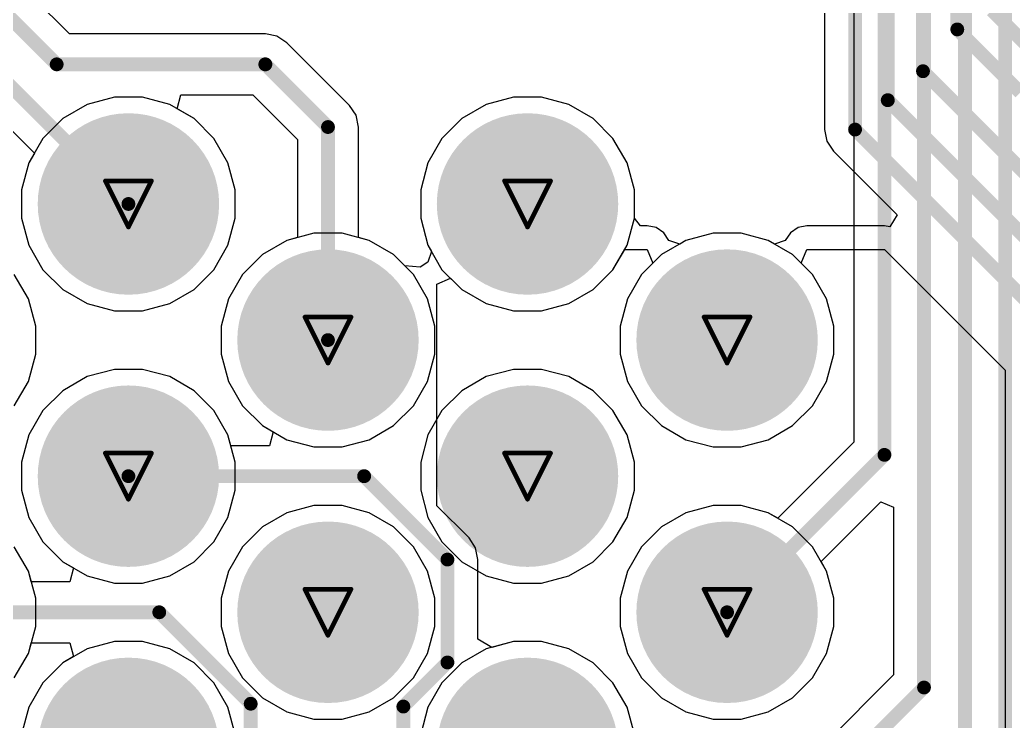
# Model space of a CAD drawing. Header units: inches. Extents: x -31 to 249, y -28 to 261.
# Drawn here: x 27.19 to 38.14, y 17.87 to 25.6 of the extents above; entities that cross this region are included whole.
import ezdxf

# ---------------------------------------------------------------- set-up
doc = ezdxf.new("R2010")
doc.units = ezdxf.units.IN
for name, color, linetype in [('Bottom Layer', 5, 'Continuous'), ('Bottom Solder', 6, 'Continuous'), ('Drill Drawing', 1, 'Continuous'), ('Multi-Layer', 9, 'Continuous'), ('Pad Holes', 156, 'Continuous'), ('Top Layer', 1, 'Continuous'), ('Top Solder', 216, 'Continuous')]:
    doc.layers.add(name, color=color, linetype=linetype)

# ---------------------------------------------------------------- blocks, each defined once
blk = doc.blocks.new('1_1376430_8_40')
at = {"layer": 'Bottom Layer'}
h = blk.add_hatch(color=5, dxfattribs=at)
edge = h.paths.add_edge_path()
edge.add_arc((-39.15, 4.725), 1, 0, 360)
h = blk.add_hatch(color=5, dxfattribs=at)
edge = h.paths.add_edge_path()
edge.add_arc((-34.75, 4.725), 1, 0, 360)
h = blk.add_hatch(color=5, dxfattribs=at)
edge = h.paths.add_edge_path()
edge.add_arc((-36.95, 3.225), 1, 0, 360)
h = blk.add_hatch(color=5, dxfattribs=at)
edge = h.paths.add_edge_path()
edge.add_arc((-32.55, 3.225), 1, 0, 360)
h = blk.add_hatch(color=5, dxfattribs=at)
edge = h.paths.add_edge_path()
edge.add_arc((-39.15, 1.725), 1, 0, 360)
h = blk.add_hatch(color=5, dxfattribs=at)
edge = h.paths.add_edge_path()
edge.add_arc((-34.75, 1.725), 1, 0, 360)
h = blk.add_hatch(color=5, dxfattribs=at)
edge = h.paths.add_edge_path()
edge.add_arc((-36.95, 0.225), 1, 0, 360)
h = blk.add_hatch(color=5, dxfattribs=at)
edge = h.paths.add_edge_path()
edge.add_arc((-32.55, 0.225), 1, 0, 360)
h = blk.add_hatch(color=5, dxfattribs=at)
edge = h.paths.add_edge_path()
edge.add_arc((-39.15, -1.275), 1, 0, 360)
h = blk.add_hatch(color=5, dxfattribs=at)
edge = h.paths.add_edge_path()
edge.add_arc((-34.75, -1.275), 1, 0, 360)
at = {"layer": 'Bottom Solder'}
h = blk.add_hatch(color=6, dxfattribs=at)
edge = h.paths.add_edge_path()
edge.add_arc((-39.15, 4.725), 1, 0, 360)
h = blk.add_hatch(color=6, dxfattribs=at)
edge = h.paths.add_edge_path()
edge.add_arc((-34.75, 4.725), 1, 0, 360)
h = blk.add_hatch(color=6, dxfattribs=at)
edge = h.paths.add_edge_path()
edge.add_arc((-36.95, 3.225), 1, 0, 360)
h = blk.add_hatch(color=6, dxfattribs=at)
edge = h.paths.add_edge_path()
edge.add_arc((-32.55, 3.225), 1, 0, 360)
h = blk.add_hatch(color=6, dxfattribs=at)
edge = h.paths.add_edge_path()
edge.add_arc((-39.15, 1.725), 1, 0, 360)
h = blk.add_hatch(color=6, dxfattribs=at)
edge = h.paths.add_edge_path()
edge.add_arc((-34.75, 1.725), 1, 0, 360)
h = blk.add_hatch(color=6, dxfattribs=at)
edge = h.paths.add_edge_path()
edge.add_arc((-36.95, 0.225), 1, 0, 360)
h = blk.add_hatch(color=6, dxfattribs=at)
edge = h.paths.add_edge_path()
edge.add_arc((-32.55, 0.225), 1, 0, 360)
h = blk.add_hatch(color=6, dxfattribs=at)
edge = h.paths.add_edge_path()
edge.add_arc((-39.15, -1.275), 1, 0, 360)
h = blk.add_hatch(color=6, dxfattribs=at)
edge = h.paths.add_edge_path()
edge.add_arc((-34.75, -1.275), 1, 0, 360)
at = {"layer": 'Multi-Layer'}
h = blk.add_hatch(color=9, dxfattribs=at)
edge = h.paths.add_edge_path()
edge.add_arc((-39.15, 4.725), 1, 0, 360)
h = blk.add_hatch(color=9, dxfattribs=at)
edge = h.paths.add_edge_path()
edge.add_arc((-34.75, 4.725), 1, 0, 360)
h = blk.add_hatch(color=9, dxfattribs=at)
edge = h.paths.add_edge_path()
edge.add_arc((-36.95, 3.225), 1, 0, 360)
h = blk.add_hatch(color=9, dxfattribs=at)
edge = h.paths.add_edge_path()
edge.add_arc((-32.55, 3.225), 1, 0, 360)
h = blk.add_hatch(color=9, dxfattribs=at)
edge = h.paths.add_edge_path()
edge.add_arc((-39.15, 1.725), 1, 0, 360)
h = blk.add_hatch(color=9, dxfattribs=at)
edge = h.paths.add_edge_path()
edge.add_arc((-34.75, 1.725), 1, 0, 360)
h = blk.add_hatch(color=9, dxfattribs=at)
edge = h.paths.add_edge_path()
edge.add_arc((-36.95, 0.225), 1, 0, 360)
h = blk.add_hatch(color=9, dxfattribs=at)
edge = h.paths.add_edge_path()
edge.add_arc((-32.55, 0.225), 1, 0, 360)
h = blk.add_hatch(color=9, dxfattribs=at)
edge = h.paths.add_edge_path()
edge.add_arc((-39.15, -1.275), 1, 0, 360)
h = blk.add_hatch(color=9, dxfattribs=at)
edge = h.paths.add_edge_path()
edge.add_arc((-34.75, -1.275), 1, 0, 360)
at = {"layer": 'Pad Holes'}
h = blk.add_hatch(color=7, dxfattribs=at)
edge = h.paths.add_edge_path()
edge.add_arc((-39.15, 4.725), 0.605, 0, 360)
h = blk.add_hatch(color=7, dxfattribs=at)
edge = h.paths.add_edge_path()
edge.add_arc((-34.75, 4.725), 0.605, 0, 360)
h = blk.add_hatch(color=7, dxfattribs=at)
edge = h.paths.add_edge_path()
edge.add_arc((-36.95, 3.225), 0.605, 0, 360)
h = blk.add_hatch(color=7, dxfattribs=at)
edge = h.paths.add_edge_path()
edge.add_arc((-32.55, 3.225), 0.605, 0, 360)
h = blk.add_hatch(color=7, dxfattribs=at)
edge = h.paths.add_edge_path()
edge.add_arc((-39.15, 1.725), 0.605, 0, 360)
h = blk.add_hatch(color=7, dxfattribs=at)
edge = h.paths.add_edge_path()
edge.add_arc((-34.75, 1.725), 0.605, 0, 360)
h = blk.add_hatch(color=7, dxfattribs=at)
edge = h.paths.add_edge_path()
edge.add_arc((-36.95, 0.225), 0.605, 0, 360)
h = blk.add_hatch(color=7, dxfattribs=at)
edge = h.paths.add_edge_path()
edge.add_arc((-32.55, 0.225), 0.605, 0, 360)
h = blk.add_hatch(color=7, dxfattribs=at)
edge = h.paths.add_edge_path()
edge.add_arc((-39.15, -1.275), 0.605, 0, 360)
h = blk.add_hatch(color=7, dxfattribs=at)
edge = h.paths.add_edge_path()
edge.add_arc((-34.75, -1.275), 0.605, 0, 360)
at = {"layer": 'Top Layer'}
h = blk.add_hatch(color=1, dxfattribs=at)
edge = h.paths.add_edge_path()
edge.add_arc((-39.15, 4.725), 1, 0, 360)
h = blk.add_hatch(color=1, dxfattribs=at)
edge = h.paths.add_edge_path()
edge.add_arc((-34.75, 4.725), 1, 0, 360)
h = blk.add_hatch(color=1, dxfattribs=at)
edge = h.paths.add_edge_path()
edge.add_arc((-36.95, 3.225), 1, 0, 360)
h = blk.add_hatch(color=1, dxfattribs=at)
edge = h.paths.add_edge_path()
edge.add_arc((-32.55, 3.225), 1, 0, 360)
h = blk.add_hatch(color=1, dxfattribs=at)
edge = h.paths.add_edge_path()
edge.add_arc((-39.15, 1.725), 1, 0, 360)
h = blk.add_hatch(color=1, dxfattribs=at)
edge = h.paths.add_edge_path()
edge.add_arc((-34.75, 1.725), 1, 0, 360)
h = blk.add_hatch(color=1, dxfattribs=at)
edge = h.paths.add_edge_path()
edge.add_arc((-36.95, 0.225), 1, 0, 360)
h = blk.add_hatch(color=1, dxfattribs=at)
edge = h.paths.add_edge_path()
edge.add_arc((-32.55, 0.225), 1, 0, 360)
h = blk.add_hatch(color=1, dxfattribs=at)
edge = h.paths.add_edge_path()
edge.add_arc((-39.15, -1.275), 1, 0, 360)
h = blk.add_hatch(color=1, dxfattribs=at)
edge = h.paths.add_edge_path()
edge.add_arc((-34.75, -1.275), 1, 0, 360)
at = {"layer": 'Top Solder'}
h = blk.add_hatch(color=216, dxfattribs=at)
edge = h.paths.add_edge_path()
edge.add_arc((-39.15, 4.725), 1, 0, 360)
h = blk.add_hatch(color=216, dxfattribs=at)
edge = h.paths.add_edge_path()
edge.add_arc((-34.75, 4.725), 1, 0, 360)
h = blk.add_hatch(color=216, dxfattribs=at)
edge = h.paths.add_edge_path()
edge.add_arc((-36.95, 3.225), 1, 0, 360)
h = blk.add_hatch(color=216, dxfattribs=at)
edge = h.paths.add_edge_path()
edge.add_arc((-32.55, 3.225), 1, 0, 360)
h = blk.add_hatch(color=216, dxfattribs=at)
edge = h.paths.add_edge_path()
edge.add_arc((-39.15, 1.725), 1, 0, 360)
h = blk.add_hatch(color=216, dxfattribs=at)
edge = h.paths.add_edge_path()
edge.add_arc((-34.75, 1.725), 1, 0, 360)
h = blk.add_hatch(color=216, dxfattribs=at)
edge = h.paths.add_edge_path()
edge.add_arc((-36.95, 0.225), 1, 0, 360)
h = blk.add_hatch(color=216, dxfattribs=at)
edge = h.paths.add_edge_path()
edge.add_arc((-32.55, 0.225), 1, 0, 360)
h = blk.add_hatch(color=216, dxfattribs=at)
edge = h.paths.add_edge_path()
edge.add_arc((-39.15, -1.275), 1, 0, 360)
h = blk.add_hatch(color=216, dxfattribs=at)
edge = h.paths.add_edge_path()
edge.add_arc((-34.75, -1.275), 1, 0, 360)

msp = doc.modelspace()

# ---------------------------------------------------------------- linework, layer by layer
at = {"layer": 'Bottom Layer'}
for p, q in [((36.06, 27.051), (36.06, 24.387)), ((27.734, 25.442), (27.217, 25.959)), ((29.895, 25.442), (27.734, 25.442)), ((30.023, 25.417), (29.895, 25.442)), ((30.133, 25.344), (30.023, 25.417)), ((30.823, 24.653), (30.133, 25.344)), ((26.26, 25.216), (27.348, 24.127)), ((28.922, 24.617), (28.963, 24.769)), ((28.963, 24.769), (29.755, 24.769)), ((29.755, 24.769), (30.248, 24.276)), ((30.896, 24.544), (30.823, 24.653)), ((32.33, 24.664), (32.062, 24.509)), ((32.63, 24.744), (32.33, 24.664)), ((32.94, 24.744), (32.63, 24.744)), ((33.239, 24.664), (32.94, 24.744)), ((33.508, 24.509), (33.239, 24.664)), ((29.108, 24.509), (28.922, 24.617)), ((30.922, 24.415), (30.896, 24.544)), ((29.327, 24.29), (29.108, 24.509)), ((32.062, 24.509), (31.842, 24.29)), ((33.727, 24.29), (33.508, 24.509)), ((30.922, 23.196), (30.922, 24.415)), ((36.06, 24.387), (36.085, 24.259)), ((29.482, 24.021), (29.327, 24.29)), ((30.248, 24.276), (30.248, 23.196)), ((31.842, 24.29), (31.687, 24.021)), ((33.882, 24.021), (33.727, 24.29)), ((36.085, 24.259), (36.158, 24.149)), ((27.348, 24.127), (27.287, 24.021)), ((36.158, 24.149), (36.859, 23.449)), ((27.287, 24.021), (27.207, 23.722)), ((29.563, 23.722), (29.482, 24.021)), ((31.687, 24.021), (31.607, 23.722)), ((33.963, 23.722), (33.882, 24.021)), ((27.207, 23.722), (27.207, 23.412)), ((29.563, 23.412), (29.563, 23.722)), ((31.607, 23.722), (31.607, 23.412)), ((33.963, 23.412), (33.963, 23.722)), ((36.859, 23.449), (36.778, 23.314)), ((27.207, 23.412), (27.287, 23.112)), ((29.482, 23.112), (29.563, 23.412)), ((31.607, 23.412), (31.687, 23.112)), ((34.029, 23.326), (33.963, 23.412)), ((34.104, 23.326), (34.029, 23.326)), ((34.203, 23.306), (34.104, 23.326)), ((35.866, 23.326), (35.767, 23.306)), ((36.72, 23.326), (35.866, 23.326)), ((35.866, 23.326), (35.866, 23.326)), ((36.778, 23.314), (36.72, 23.326)), ((34.287, 23.25), (34.203, 23.306)), ((34.343, 23.166), (34.287, 23.25)), ((34.83, 23.244), (34.53, 23.164)), ((35.14, 23.244), (34.83, 23.244)), ((35.439, 23.164), (35.14, 23.244)), ((35.683, 23.25), (35.627, 23.166)), ((35.767, 23.306), (35.683, 23.25)), ((27.287, 23.112), (27.442, 22.843)), ((29.327, 22.843), (29.482, 23.112)), ((30.13, 23.164), (29.862, 23.009)), ((30.248, 23.196), (30.13, 23.164)), ((31.04, 23.164), (30.922, 23.196)), ((31.308, 23.009), (31.04, 23.164)), ((31.687, 23.112), (31.726, 23.044)), ((34.463, 23.125), (34.343, 23.166)), ((34.53, 23.164), (34.463, 23.125)), ((35.507, 23.125), (35.439, 23.164)), ((35.627, 23.166), (35.507, 23.125)), ((29.862, 23.009), (29.642, 22.79)), ((31.431, 22.887), (31.308, 23.009)), ((31.726, 23.044), (31.686, 22.925)), ((33.727, 22.843), (33.856, 23.067)), ((33.856, 23.067), (34.104, 23.067)), ((34.104, 23.067), (34.167, 22.914)), ((35.803, 22.914), (35.866, 23.067)), ((35.866, 23.067), (36.72, 23.067)), ((36.72, 23.067), (38.05, 21.737)), ((31.602, 22.869), (31.431, 22.887)), ((31.686, 22.925), (31.602, 22.869)), ((34.167, 22.914), (34.042, 22.79)), ((35.927, 22.79), (35.803, 22.914)), ((27.282, 22.521), (27.127, 22.79)), ((27.442, 22.843), (27.662, 22.624)), ((29.108, 22.624), (29.327, 22.843)), ((29.642, 22.79), (29.487, 22.521)), ((33.508, 22.624), (33.727, 22.843)), ((34.042, 22.79), (33.887, 22.521)), ((36.082, 22.521), (35.927, 22.79)), ((31.785, 22.685), (31.937, 22.749)), ((31.785, 20.241), (31.785, 22.685)), ((31.937, 22.749), (32.062, 22.624)), ((27.662, 22.624), (27.93, 22.469)), ((28.84, 22.469), (29.108, 22.624)), ((32.062, 22.624), (32.33, 22.469)), ((33.239, 22.469), (33.508, 22.624)), ((27.363, 22.222), (27.282, 22.521)), ((27.93, 22.469), (28.23, 22.389)), ((28.54, 22.389), (28.84, 22.469)), ((29.487, 22.521), (29.407, 22.222)), ((32.33, 22.469), (32.63, 22.389)), ((32.94, 22.389), (33.239, 22.469)), ((33.887, 22.521), (33.807, 22.222)), ((36.163, 22.222), (36.082, 22.521)), ((28.23, 22.389), (28.54, 22.389)), ((32.63, 22.389), (32.94, 22.389)), ((27.363, 21.912), (27.363, 22.222)), ((29.407, 22.222), (29.407, 21.912)), ((33.807, 22.222), (33.807, 21.912)), ((36.163, 21.912), (36.163, 22.222)), ((27.282, 21.612), (27.363, 21.912)), ((29.407, 21.912), (29.487, 21.612)), ((33.807, 21.912), (33.887, 21.612)), ((36.082, 21.612), (36.163, 21.912)), ((28.23, 21.744), (27.93, 21.664)), ((28.54, 21.744), (28.23, 21.744)), ((28.84, 21.664), (28.54, 21.744)), ((38.05, 21.737), (38.05, 12.903)), ((27.127, 21.343), (27.282, 21.612)), ((27.93, 21.664), (27.662, 21.509)), ((29.108, 21.509), (28.84, 21.664)), ((29.487, 21.612), (29.642, 21.343)), ((33.887, 21.612), (34.042, 21.343)), ((35.927, 21.343), (36.082, 21.612)), ((27.662, 21.509), (27.442, 21.29)), ((29.327, 21.29), (29.108, 21.509)), ((27.442, 21.29), (27.287, 21.021)), ((29.482, 21.021), (29.327, 21.29)), ((29.642, 21.343), (29.862, 21.124)), ((34.042, 21.343), (34.262, 21.124)), ((35.708, 21.124), (35.927, 21.343)), ((29.862, 21.124), (29.98, 21.056)), ((29.98, 21.056), (29.939, 20.903)), ((34.262, 21.124), (34.53, 20.969)), ((35.439, 20.969), (35.708, 21.124)), ((27.287, 21.021), (27.207, 20.722)), ((29.514, 20.903), (29.482, 21.021)), ((34.53, 20.969), (34.83, 20.889)), ((35.14, 20.889), (35.439, 20.969)), ((29.939, 20.903), (29.514, 20.903)), ((34.83, 20.889), (35.14, 20.889)), ((27.207, 20.722), (27.207, 20.412)), ((27.207, 20.412), (27.287, 20.112)), ((32.14, 19.886), (31.785, 20.241)), ((34.53, 20.164), (34.262, 20.009)), ((34.83, 20.244), (34.53, 20.164)), ((35.14, 20.244), (34.83, 20.244)), ((35.439, 20.164), (35.14, 20.244)), ((35.708, 20.009), (35.439, 20.164)), ((27.287, 20.112), (27.442, 19.843)), ((34.262, 20.009), (34.042, 19.79)), ((35.927, 19.79), (35.708, 20.009)), ((27.442, 19.843), (27.662, 19.624)), ((32.213, 19.777), (32.14, 19.886)), ((27.282, 19.521), (27.127, 19.79)), ((32.238, 19.648), (32.213, 19.777)), ((34.042, 19.79), (33.887, 19.521)), ((36.082, 19.521), (35.927, 19.79)), ((27.662, 19.624), (27.78, 19.556)), ((32.238, 18.771), (32.238, 19.648)), ((27.314, 19.403), (27.282, 19.521)), ((27.78, 19.556), (27.739, 19.403)), ((33.887, 19.521), (33.807, 19.222)), ((36.163, 19.222), (36.082, 19.521)), ((27.739, 19.403), (27.314, 19.403)), ((33.807, 19.222), (33.807, 18.912)), ((36.163, 18.912), (36.163, 19.222)), ((33.807, 18.912), (33.887, 18.612)), ((36.082, 18.612), (36.163, 18.912)), ((27.282, 18.612), (27.314, 18.73)), ((27.314, 18.73), (27.739, 18.73)), ((27.739, 18.73), (27.78, 18.578)), ((32.391, 18.68), (32.238, 18.771)), ((32.63, 18.744), (32.391, 18.68)), ((32.94, 18.744), (32.63, 18.744)), ((33.239, 18.664), (32.94, 18.744)), ((33.508, 18.509), (33.239, 18.664)), ((27.127, 18.343), (27.282, 18.612)), ((27.662, 18.509), (27.442, 18.29)), ((27.78, 18.578), (27.662, 18.509)), ((33.727, 18.29), (33.508, 18.509)), ((33.887, 18.612), (34.042, 18.343)), ((35.927, 18.343), (36.082, 18.612)), ((27.442, 18.29), (27.287, 18.021)), ((33.882, 18.021), (33.727, 18.29)), ((34.042, 18.343), (34.262, 18.124)), ((35.708, 18.124), (35.927, 18.343)), ((34.262, 18.124), (34.53, 17.969)), ((35.439, 17.969), (35.708, 18.124)), ((27.287, 18.021), (27.207, 17.722)), ((33.963, 17.722), (33.882, 18.021)), ((34.53, 17.969), (34.83, 17.889)), ((35.14, 17.889), (35.439, 17.969)), ((34.83, 17.889), (35.14, 17.889))]:
    msp.add_line(p, q, dxfattribs=at)
for points in [[(37.523, 25.491, 0.152, 0.152, 0), (37.523, 27.92, 0.152, 0.152, 0)], [(37.145, 25.03, 0.152, 0.152, 0), (37.145, 27.682, 0.152, 0.152, 0)], [(36.757, 24.711, 0.152, 0.152, 0), (36.757, 27.478, 0.152, 0.152, 0)], [(36.396, 24.387, 0.152, 0.152, 0), (36.396, 27.292, 0.152, 0.152, 0)], [(26.88, 25.82, 0.152, 0.152, 0), (27.594, 25.106, 0.152, 0.152, 0)], [(37.904, 25.701, 0.152, 0.152, 0), (38.347, 25.259, 0.152, 0.152, 0)], [(26.498, 25.454, 0.152, 0.152, 0), (28.385, 23.567, 0.152, 0.152, 0)], [(37.523, 25.491, 0.152, 0.152, 0), (38.218, 24.795, 0.152, 0.152, 0)], [(27.594, 25.106, 0.152, 0.152, 0), (29.895, 25.106, 0.152, 0.152, 0)], [(29.895, 25.106, 0.152, 0.152, 0), (30.585, 24.415, 0.152, 0.152, 0)], [(37.145, 25.03, 0.152, 0.152, 0), (39.924, 22.251, 0.152, 0.152, 0)], [(36.757, 24.711, 0.152, 0.152, 0), (39.889, 21.579, 0.152, 0.152, 0)], [(30.585, 22.067, 0.152, 0.152, 0), (30.585, 24.415, 0.152, 0.152, 0)], [(36.396, 24.387, 0.152, 0.152, 0), (39.418, 21.366, 0.152, 0.152, 0)], [(28.385, 20.567, 0.152, 0.152, 0), (30.983, 20.567, 0.152, 0.152, 0)], [(30.983, 20.567, 0.152, 0.152, 0), (31.902, 19.648, 0.152, 0.152, 0)], [(31.902, 18.514, 0.152, 0.152, 0), (31.902, 19.648, 0.152, 0.152, 0)], [(26.185, 19.067, 0.152, 0.152, 0), (28.725, 19.067, 0.152, 0.152, 0)], [(28.725, 19.067, 0.152, 0.152, 0), (29.733, 18.059, 0.152, 0.152, 0)], [(31.416, 18.028, 0.152, 0.152, 0), (31.902, 18.514, 0.152, 0.152, 0)], [(29.733, 17.024, 0.152, 0.152, 0), (29.733, 18.059, 0.152, 0.152, 0)], [(31.416, 17.093, 0.152, 0.152, 0), (31.416, 18.028, 0.152, 0.152, 0)]]:
    msp.add_lwpolyline(points, format="xyseb", dxfattribs=at)
for points in [[(37.485, 25.491, 0.0762, 0.0762, 1), (37.561, 25.491, 0.0762, 0.0762, 1)], [(37.485, 25.491, 0.0762, 0.0762, 1), (37.561, 25.491, 0.0762, 0.0762, 1)], [(27.556, 25.106, 0.0762, 0.0762, 1), (27.632, 25.106, 0.0762, 0.0762, 1)], [(27.556, 25.106, 0.0762, 0.0762, 1), (27.632, 25.106, 0.0762, 0.0762, 1)], [(29.856, 25.106, 0.0762, 0.0762, 1), (29.933, 25.106, 0.0762, 0.0762, 1)], [(29.856, 25.106, 0.0762, 0.0762, 1), (29.933, 25.106, 0.0762, 0.0762, 1)], [(37.107, 25.03, 0.0762, 0.0762, 1), (37.183, 25.03, 0.0762, 0.0762, 1)], [(37.107, 25.03, 0.0762, 0.0762, 1), (37.183, 25.03, 0.0762, 0.0762, 1)], [(36.718, 24.711, 0.0762, 0.0762, 1), (36.795, 24.711, 0.0762, 0.0762, 1)], [(36.718, 24.711, 0.0762, 0.0762, 1), (36.795, 24.711, 0.0762, 0.0762, 1)], [(30.547, 24.415, 0.0762, 0.0762, 1), (30.623, 24.415, 0.0762, 0.0762, 1)], [(30.547, 24.415, 0.0762, 0.0762, 1), (30.623, 24.415, 0.0762, 0.0762, 1)], [(36.358, 24.387, 0.0762, 0.0762, 1), (36.434, 24.387, 0.0762, 0.0762, 1)], [(36.358, 24.387, 0.0762, 0.0762, 1), (36.434, 24.387, 0.0762, 0.0762, 1)], [(28.347, 23.567, 0.0762, 0.0762, 1), (28.423, 23.567, 0.0762, 0.0762, 1)], [(30.547, 22.067, 0.0762, 0.0762, 1), (30.623, 22.067, 0.0762, 0.0762, 1)], [(28.347, 20.567, 0.0762, 0.0762, 1), (28.423, 20.567, 0.0762, 0.0762, 1)], [(30.945, 20.567, 0.0762, 0.0762, 1), (31.022, 20.567, 0.0762, 0.0762, 1)], [(30.945, 20.567, 0.0762, 0.0762, 1), (31.022, 20.567, 0.0762, 0.0762, 1)], [(31.864, 19.648, 0.0762, 0.0762, 1), (31.94, 19.648, 0.0762, 0.0762, 1)], [(31.864, 19.648, 0.0762, 0.0762, 1), (31.94, 19.648, 0.0762, 0.0762, 1)], [(28.687, 19.067, 0.0762, 0.0762, 1), (28.763, 19.067, 0.0762, 0.0762, 1)], [(28.687, 19.067, 0.0762, 0.0762, 1), (28.763, 19.067, 0.0762, 0.0762, 1)], [(31.864, 18.514, 0.0762, 0.0762, 1), (31.94, 18.514, 0.0762, 0.0762, 1)], [(31.864, 18.514, 0.0762, 0.0762, 1), (31.94, 18.514, 0.0762, 0.0762, 1)], [(29.695, 18.059, 0.0762, 0.0762, 1), (29.771, 18.059, 0.0762, 0.0762, 1)], [(29.695, 18.059, 0.0762, 0.0762, 1), (29.771, 18.059, 0.0762, 0.0762, 1)], [(31.378, 18.028, 0.0762, 0.0762, 1), (31.454, 18.028, 0.0762, 0.0762, 1)], [(31.378, 18.028, 0.0762, 0.0762, 1), (31.454, 18.028, 0.0762, 0.0762, 1)]]:
    msp.add_lwpolyline(points, format="xyseb", close=True, dxfattribs=at)
at = {"layer": 'Drill Drawing'}
for points in [[(28.131, 23.821, 0.0508, 0.0508, 0), (28.639, 23.821, 0.0508, 0.0508, 0)], [(28.131, 23.821, 0.0508, 0.0508, 0), (28.385, 23.313, 0.0508, 0.0508, 0)], [(28.385, 23.313, 0.0508, 0.0508, 0), (28.639, 23.821, 0.0508, 0.0508, 0)], [(32.531, 23.821, 0.0508, 0.0508, 0), (33.039, 23.821, 0.0508, 0.0508, 0)], [(32.531, 23.821, 0.0508, 0.0508, 0), (32.785, 23.313, 0.0508, 0.0508, 0)], [(32.785, 23.313, 0.0508, 0.0508, 0), (33.039, 23.821, 0.0508, 0.0508, 0)], [(30.331, 22.321, 0.0508, 0.0508, 0), (30.839, 22.321, 0.0508, 0.0508, 0)], [(30.331, 22.321, 0.0508, 0.0508, 0), (30.585, 21.813, 0.0508, 0.0508, 0)], [(30.585, 21.813, 0.0508, 0.0508, 0), (30.839, 22.321, 0.0508, 0.0508, 0)], [(34.731, 22.321, 0.0508, 0.0508, 0), (35.239, 22.321, 0.0508, 0.0508, 0)], [(34.731, 22.321, 0.0508, 0.0508, 0), (34.985, 21.813, 0.0508, 0.0508, 0)], [(34.985, 21.813, 0.0508, 0.0508, 0), (35.239, 22.321, 0.0508, 0.0508, 0)], [(28.131, 20.821, 0.0508, 0.0508, 0), (28.639, 20.821, 0.0508, 0.0508, 0)], [(28.131, 20.821, 0.0508, 0.0508, 0), (28.385, 20.313, 0.0508, 0.0508, 0)], [(28.385, 20.313, 0.0508, 0.0508, 0), (28.639, 20.821, 0.0508, 0.0508, 0)], [(32.531, 20.821, 0.0508, 0.0508, 0), (33.039, 20.821, 0.0508, 0.0508, 0)], [(32.531, 20.821, 0.0508, 0.0508, 0), (32.785, 20.313, 0.0508, 0.0508, 0)], [(32.785, 20.313, 0.0508, 0.0508, 0), (33.039, 20.821, 0.0508, 0.0508, 0)], [(30.331, 19.321, 0.0508, 0.0508, 0), (30.839, 19.321, 0.0508, 0.0508, 0)], [(30.331, 19.321, 0.0508, 0.0508, 0), (30.585, 18.813, 0.0508, 0.0508, 0)], [(30.585, 18.813, 0.0508, 0.0508, 0), (30.839, 19.321, 0.0508, 0.0508, 0)], [(34.731, 19.321, 0.0508, 0.0508, 0), (35.239, 19.321, 0.0508, 0.0508, 0)], [(34.731, 19.321, 0.0508, 0.0508, 0), (34.985, 18.813, 0.0508, 0.0508, 0)], [(34.985, 18.813, 0.0508, 0.0508, 0), (35.239, 19.321, 0.0508, 0.0508, 0)]]:
    msp.add_lwpolyline(points, format="xyseb", dxfattribs=at)
for points in [[(28.118, 23.821, 0.0254, 0.0254, 1), (28.144, 23.821, 0.0254, 0.0254, 1)], [(28.118, 23.821, 0.0254, 0.0254, 1), (28.144, 23.821, 0.0254, 0.0254, 1)], [(28.626, 23.821, 0.0254, 0.0254, 1), (28.652, 23.821, 0.0254, 0.0254, 1)], [(28.626, 23.821, 0.0254, 0.0254, 1), (28.652, 23.821, 0.0254, 0.0254, 1)], [(32.518, 23.821, 0.0254, 0.0254, 1), (32.544, 23.821, 0.0254, 0.0254, 1)], [(32.518, 23.821, 0.0254, 0.0254, 1), (32.544, 23.821, 0.0254, 0.0254, 1)], [(33.026, 23.821, 0.0254, 0.0254, 1), (33.052, 23.821, 0.0254, 0.0254, 1)], [(33.026, 23.821, 0.0254, 0.0254, 1), (33.052, 23.821, 0.0254, 0.0254, 1)], [(28.372, 23.313, 0.0254, 0.0254, 1), (28.398, 23.313, 0.0254, 0.0254, 1)], [(28.372, 23.313, 0.0254, 0.0254, 1), (28.398, 23.313, 0.0254, 0.0254, 1)], [(32.772, 23.313, 0.0254, 0.0254, 1), (32.798, 23.313, 0.0254, 0.0254, 1)], [(32.772, 23.313, 0.0254, 0.0254, 1), (32.798, 23.313, 0.0254, 0.0254, 1)], [(30.318, 22.321, 0.0254, 0.0254, 1), (30.344, 22.321, 0.0254, 0.0254, 1)], [(30.318, 22.321, 0.0254, 0.0254, 1), (30.344, 22.321, 0.0254, 0.0254, 1)], [(30.826, 22.321, 0.0254, 0.0254, 1), (30.852, 22.321, 0.0254, 0.0254, 1)], [(30.826, 22.321, 0.0254, 0.0254, 1), (30.852, 22.321, 0.0254, 0.0254, 1)], [(34.718, 22.321, 0.0254, 0.0254, 1), (34.744, 22.321, 0.0254, 0.0254, 1)], [(34.718, 22.321, 0.0254, 0.0254, 1), (34.744, 22.321, 0.0254, 0.0254, 1)], [(35.226, 22.321, 0.0254, 0.0254, 1), (35.252, 22.321, 0.0254, 0.0254, 1)], [(35.226, 22.321, 0.0254, 0.0254, 1), (35.252, 22.321, 0.0254, 0.0254, 1)], [(30.572, 21.813, 0.0254, 0.0254, 1), (30.598, 21.813, 0.0254, 0.0254, 1)], [(30.572, 21.813, 0.0254, 0.0254, 1), (30.598, 21.813, 0.0254, 0.0254, 1)], [(34.972, 21.813, 0.0254, 0.0254, 1), (34.998, 21.813, 0.0254, 0.0254, 1)], [(34.972, 21.813, 0.0254, 0.0254, 1), (34.998, 21.813, 0.0254, 0.0254, 1)], [(28.118, 20.821, 0.0254, 0.0254, 1), (28.144, 20.821, 0.0254, 0.0254, 1)], [(28.118, 20.821, 0.0254, 0.0254, 1), (28.144, 20.821, 0.0254, 0.0254, 1)], [(28.626, 20.821, 0.0254, 0.0254, 1), (28.652, 20.821, 0.0254, 0.0254, 1)], [(28.626, 20.821, 0.0254, 0.0254, 1), (28.652, 20.821, 0.0254, 0.0254, 1)], [(32.518, 20.821, 0.0254, 0.0254, 1), (32.544, 20.821, 0.0254, 0.0254, 1)], [(32.518, 20.821, 0.0254, 0.0254, 1), (32.544, 20.821, 0.0254, 0.0254, 1)], [(33.026, 20.821, 0.0254, 0.0254, 1), (33.052, 20.821, 0.0254, 0.0254, 1)], [(33.026, 20.821, 0.0254, 0.0254, 1), (33.052, 20.821, 0.0254, 0.0254, 1)], [(28.372, 20.313, 0.0254, 0.0254, 1), (28.398, 20.313, 0.0254, 0.0254, 1)], [(28.372, 20.313, 0.0254, 0.0254, 1), (28.398, 20.313, 0.0254, 0.0254, 1)], [(32.772, 20.313, 0.0254, 0.0254, 1), (32.798, 20.313, 0.0254, 0.0254, 1)], [(32.772, 20.313, 0.0254, 0.0254, 1), (32.798, 20.313, 0.0254, 0.0254, 1)], [(30.318, 19.321, 0.0254, 0.0254, 1), (30.344, 19.321, 0.0254, 0.0254, 1)], [(30.318, 19.321, 0.0254, 0.0254, 1), (30.344, 19.321, 0.0254, 0.0254, 1)], [(30.826, 19.321, 0.0254, 0.0254, 1), (30.852, 19.321, 0.0254, 0.0254, 1)], [(30.826, 19.321, 0.0254, 0.0254, 1), (30.852, 19.321, 0.0254, 0.0254, 1)], [(34.718, 19.321, 0.0254, 0.0254, 1), (34.744, 19.321, 0.0254, 0.0254, 1)], [(34.718, 19.321, 0.0254, 0.0254, 1), (34.744, 19.321, 0.0254, 0.0254, 1)], [(35.226, 19.321, 0.0254, 0.0254, 1), (35.252, 19.321, 0.0254, 0.0254, 1)], [(35.226, 19.321, 0.0254, 0.0254, 1), (35.252, 19.321, 0.0254, 0.0254, 1)], [(30.572, 18.813, 0.0254, 0.0254, 1), (30.598, 18.813, 0.0254, 0.0254, 1)], [(30.572, 18.813, 0.0254, 0.0254, 1), (30.598, 18.813, 0.0254, 0.0254, 1)], [(34.972, 18.813, 0.0254, 0.0254, 1), (34.998, 18.813, 0.0254, 0.0254, 1)], [(34.972, 18.813, 0.0254, 0.0254, 1), (34.998, 18.813, 0.0254, 0.0254, 1)]]:
    msp.add_lwpolyline(points, format="xyseb", close=True, dxfattribs=at)
at = {"layer": 'Top Layer'}
for p, q in [((36.384, 31.451), (36.384, 20.941)), ((27.93, 24.664), (27.662, 24.509)), ((28.23, 24.744), (27.93, 24.664)), ((28.54, 24.744), (28.23, 24.744)), ((28.84, 24.664), (28.54, 24.744)), ((29.108, 24.509), (28.84, 24.664)), ((32.33, 24.664), (32.062, 24.509)), ((32.63, 24.744), (32.33, 24.664)), ((32.94, 24.744), (32.63, 24.744)), ((33.239, 24.664), (32.94, 24.744)), ((33.508, 24.509), (33.239, 24.664)), ((27.662, 24.509), (27.442, 24.29)), ((29.327, 24.29), (29.108, 24.509)), ((32.062, 24.509), (31.842, 24.29)), ((33.727, 24.29), (33.508, 24.509)), ((27.442, 24.29), (27.287, 24.021)), ((29.482, 24.021), (29.327, 24.29)), ((31.842, 24.29), (31.687, 24.021)), ((33.882, 24.021), (33.727, 24.29)), ((27.287, 24.021), (27.207, 23.722)), ((29.563, 23.722), (29.482, 24.021)), ((31.687, 24.021), (31.607, 23.722)), ((33.963, 23.722), (33.882, 24.021)), ((27.207, 23.722), (27.207, 23.412)), ((29.563, 23.412), (29.563, 23.722)), ((31.607, 23.722), (31.607, 23.412)), ((33.963, 23.412), (33.963, 23.722)), ((27.207, 23.412), (27.287, 23.112)), ((29.482, 23.112), (29.563, 23.412)), ((31.607, 23.412), (31.687, 23.112)), ((33.882, 23.112), (33.963, 23.412)), ((30.43, 23.244), (30.13, 23.164)), ((30.74, 23.244), (30.43, 23.244)), ((31.04, 23.164), (30.74, 23.244)), ((34.83, 23.244), (34.53, 23.164)), ((35.14, 23.244), (34.83, 23.244)), ((35.439, 23.164), (35.14, 23.244)), ((27.287, 23.112), (27.442, 22.843)), ((29.327, 22.843), (29.482, 23.112)), ((30.13, 23.164), (29.862, 23.009)), ((31.308, 23.009), (31.04, 23.164)), ((31.687, 23.112), (31.842, 22.843)), ((33.727, 22.843), (33.882, 23.112)), ((34.53, 23.164), (34.262, 23.009)), ((35.708, 23.009), (35.439, 23.164)), ((29.862, 23.009), (29.642, 22.79)), ((31.527, 22.79), (31.308, 23.009)), ((34.262, 23.009), (34.042, 22.79)), ((35.927, 22.79), (35.708, 23.009)), ((27.282, 22.521), (27.127, 22.79)), ((27.442, 22.843), (27.662, 22.624)), ((29.108, 22.624), (29.327, 22.843)), ((29.642, 22.79), (29.487, 22.521)), ((31.682, 22.521), (31.527, 22.79)), ((31.842, 22.843), (32.062, 22.624)), ((33.508, 22.624), (33.727, 22.843)), ((34.042, 22.79), (33.887, 22.521)), ((36.082, 22.521), (35.927, 22.79)), ((27.662, 22.624), (27.93, 22.469)), ((28.84, 22.469), (29.108, 22.624)), ((32.062, 22.624), (32.33, 22.469)), ((33.239, 22.469), (33.508, 22.624)), ((27.363, 22.222), (27.282, 22.521)), ((27.93, 22.469), (28.23, 22.389)), ((28.54, 22.389), (28.84, 22.469)), ((29.487, 22.521), (29.407, 22.222)), ((31.763, 22.222), (31.682, 22.521)), ((32.33, 22.469), (32.63, 22.389)), ((32.94, 22.389), (33.239, 22.469)), ((33.887, 22.521), (33.807, 22.222)), ((36.163, 22.222), (36.082, 22.521)), ((28.23, 22.389), (28.54, 22.389)), ((32.63, 22.389), (32.94, 22.389)), ((27.363, 21.912), (27.363, 22.222)), ((29.407, 22.222), (29.407, 21.912)), ((31.763, 21.912), (31.763, 22.222)), ((33.807, 22.222), (33.807, 21.912)), ((36.163, 21.912), (36.163, 22.222)), ((27.282, 21.612), (27.363, 21.912)), ((29.407, 21.912), (29.487, 21.612)), ((31.682, 21.612), (31.763, 21.912)), ((33.807, 21.912), (33.887, 21.612)), ((36.082, 21.612), (36.163, 21.912)), ((28.23, 21.744), (27.93, 21.664)), ((28.54, 21.744), (28.23, 21.744)), ((28.84, 21.664), (28.54, 21.744)), ((32.63, 21.744), (32.33, 21.664)), ((32.94, 21.744), (32.63, 21.744)), ((33.239, 21.664), (32.94, 21.744)), ((27.127, 21.343), (27.282, 21.612)), ((27.93, 21.664), (27.662, 21.509)), ((29.108, 21.509), (28.84, 21.664)), ((29.487, 21.612), (29.642, 21.343)), ((31.527, 21.343), (31.682, 21.612)), ((32.33, 21.664), (32.062, 21.509)), ((33.508, 21.509), (33.239, 21.664)), ((33.887, 21.612), (34.042, 21.343)), ((35.927, 21.343), (36.082, 21.612)), ((27.662, 21.509), (27.442, 21.29)), ((29.327, 21.29), (29.108, 21.509)), ((32.062, 21.509), (31.842, 21.29)), ((33.727, 21.29), (33.508, 21.509)), ((27.442, 21.29), (27.287, 21.021)), ((29.482, 21.021), (29.327, 21.29)), ((29.642, 21.343), (29.862, 21.124)), ((31.308, 21.124), (31.527, 21.343)), ((31.842, 21.29), (31.687, 21.021)), ((33.882, 21.021), (33.727, 21.29)), ((34.042, 21.343), (34.262, 21.124)), ((35.708, 21.124), (35.927, 21.343)), ((29.862, 21.124), (30.13, 20.969)), ((31.04, 20.969), (31.308, 21.124)), ((34.262, 21.124), (34.53, 20.969)), ((35.439, 20.969), (35.708, 21.124)), ((27.287, 21.021), (27.207, 20.722)), ((29.563, 20.722), (29.482, 21.021)), ((30.13, 20.969), (30.43, 20.889)), ((30.74, 20.889), (31.04, 20.969)), ((31.687, 21.021), (31.607, 20.722)), ((33.963, 20.722), (33.882, 21.021)), ((34.53, 20.969), (34.83, 20.889)), ((35.14, 20.889), (35.439, 20.969)), ((36.384, 20.941), (35.545, 20.103)), ((30.43, 20.889), (30.74, 20.889)), ((34.83, 20.889), (35.14, 20.889)), ((27.207, 20.722), (27.207, 20.412)), ((29.563, 20.412), (29.563, 20.722)), ((31.607, 20.722), (31.607, 20.412)), ((33.963, 20.412), (33.963, 20.722)), ((27.207, 20.412), (27.287, 20.112)), ((29.482, 20.112), (29.563, 20.412)), ((31.607, 20.412), (31.687, 20.112)), ((33.882, 20.112), (33.963, 20.412)), ((36.021, 19.627), (36.679, 20.284)), ((36.679, 20.284), (36.82, 20.226)), ((30.13, 20.164), (29.862, 20.009)), ((30.43, 20.244), (30.13, 20.164)), ((30.74, 20.244), (30.43, 20.244)), ((31.04, 20.164), (30.74, 20.244)), ((31.308, 20.009), (31.04, 20.164)), ((34.53, 20.164), (34.262, 20.009)), ((34.83, 20.244), (34.53, 20.164)), ((35.14, 20.244), (34.83, 20.244)), ((35.439, 20.164), (35.14, 20.244)), ((35.545, 20.103), (35.439, 20.164)), ((36.82, 20.226), (36.82, 18.378)), ((27.287, 20.112), (27.442, 19.843)), ((29.327, 19.843), (29.482, 20.112)), ((31.687, 20.112), (31.842, 19.843)), ((33.727, 19.843), (33.882, 20.112)), ((29.862, 20.009), (29.642, 19.79)), ((31.527, 19.79), (31.308, 20.009)), ((34.262, 20.009), (34.042, 19.79)), ((27.442, 19.843), (27.662, 19.624)), ((29.108, 19.624), (29.327, 19.843)), ((31.842, 19.843), (32.062, 19.624)), ((33.508, 19.624), (33.727, 19.843)), ((27.282, 19.521), (27.127, 19.79)), ((29.642, 19.79), (29.487, 19.521)), ((31.682, 19.521), (31.527, 19.79)), ((34.042, 19.79), (33.887, 19.521)), ((27.662, 19.624), (27.93, 19.469)), ((28.84, 19.469), (29.108, 19.624)), ((32.062, 19.624), (32.33, 19.469)), ((33.239, 19.469), (33.508, 19.624)), ((36.082, 19.521), (36.021, 19.627)), ((27.363, 19.222), (27.282, 19.521)), ((29.487, 19.521), (29.407, 19.222)), ((31.763, 19.222), (31.682, 19.521)), ((33.887, 19.521), (33.807, 19.222)), ((36.163, 19.222), (36.082, 19.521)), ((27.93, 19.469), (28.23, 19.389)), ((28.23, 19.389), (28.54, 19.389)), ((28.54, 19.389), (28.84, 19.469)), ((32.33, 19.469), (32.63, 19.389)), ((32.63, 19.389), (32.94, 19.389)), ((32.94, 19.389), (33.239, 19.469)), ((27.363, 18.912), (27.363, 19.222)), ((29.407, 19.222), (29.407, 18.912)), ((31.763, 18.912), (31.763, 19.222)), ((33.807, 19.222), (33.807, 18.912)), ((36.163, 18.912), (36.163, 19.222)), ((27.282, 18.612), (27.363, 18.912)), ((29.407, 18.912), (29.487, 18.612)), ((31.682, 18.612), (31.763, 18.912)), ((33.807, 18.912), (33.887, 18.612)), ((36.082, 18.612), (36.163, 18.912)), ((28.23, 18.744), (27.93, 18.664)), ((28.54, 18.744), (28.23, 18.744)), ((28.84, 18.664), (28.54, 18.744)), ((32.63, 18.744), (32.33, 18.664)), ((32.94, 18.744), (32.63, 18.744)), ((33.239, 18.664), (32.94, 18.744)), ((27.93, 18.664), (27.662, 18.509)), ((29.108, 18.509), (28.84, 18.664)), ((32.33, 18.664), (32.062, 18.509)), ((33.508, 18.509), (33.239, 18.664)), ((27.127, 18.343), (27.282, 18.612)), ((27.662, 18.509), (27.442, 18.29)), ((29.327, 18.29), (29.108, 18.509)), ((29.487, 18.612), (29.642, 18.343)), ((31.527, 18.343), (31.682, 18.612)), ((32.062, 18.509), (31.842, 18.29)), ((33.727, 18.29), (33.508, 18.509)), ((33.887, 18.612), (34.042, 18.343)), ((35.927, 18.343), (36.082, 18.612)), ((27.442, 18.29), (27.287, 18.021)), ((29.482, 18.021), (29.327, 18.29)), ((29.642, 18.343), (29.862, 18.124)), ((31.308, 18.124), (31.527, 18.343)), ((31.842, 18.29), (31.687, 18.021)), ((33.882, 18.021), (33.727, 18.29)), ((34.042, 18.343), (34.262, 18.124)), ((36.82, 18.378), (35.545, 17.103)), ((35.708, 18.124), (35.927, 18.343)), ((29.862, 18.124), (30.13, 17.969)), ((31.04, 17.969), (31.308, 18.124)), ((34.262, 18.124), (34.53, 17.969)), ((35.439, 17.969), (35.708, 18.124)), ((27.287, 18.021), (27.207, 17.722)), ((29.563, 17.722), (29.482, 18.021)), ((30.13, 17.969), (30.43, 17.889)), ((30.74, 17.889), (31.04, 17.969)), ((31.687, 18.021), (31.607, 17.722)), ((33.963, 17.722), (33.882, 18.021)), ((34.53, 17.969), (34.83, 17.889)), ((35.14, 17.889), (35.439, 17.969)), ((30.43, 17.889), (30.74, 17.889)), ((34.83, 17.889), (35.14, 17.889))]:
    msp.add_line(p, q, dxfattribs=at)
for points in [[(38.05, 15.316, 0.152, 0.152, 0), (38.05, 73.997, 0.152, 0.152, 0)], [(37.608, 15.074, 0.152, 0.152, 0), (37.608, 73.771, 0.152, 0.152, 0)], [(37.156, 18.238, 0.152, 0.152, 0), (37.156, 73.154, 0.152, 0.152, 0)], [(36.72, 20.802, 0.152, 0.152, 0), (36.72, 72.481, 0.152, 0.152, 0)], [(34.985, 19.067, 0.152, 0.152, 0), (36.72, 20.802, 0.152, 0.152, 0)], [(34.985, 16.067, 0.152, 0.152, 0), (37.156, 18.238, 0.152, 0.152, 0)]]:
    msp.add_lwpolyline(points, format="xyseb", dxfattribs=at)
for points in [[(36.682, 20.802, 0.0762, 0.0762, 1), (36.758, 20.802, 0.0762, 0.0762, 1)], [(36.682, 20.802, 0.0762, 0.0762, 1), (36.758, 20.802, 0.0762, 0.0762, 1)], [(34.947, 19.067, 0.0762, 0.0762, 1), (35.023, 19.067, 0.0762, 0.0762, 1)], [(37.118, 18.238, 0.0762, 0.0762, 1), (37.194, 18.238, 0.0762, 0.0762, 1)], [(37.118, 18.238, 0.0762, 0.0762, 1), (37.194, 18.238, 0.0762, 0.0762, 1)]]:
    msp.add_lwpolyline(points, format="xyseb", close=True, dxfattribs=at)

# ---------------------------------------------------------------- block references
msp.add_blockref('1_1376430_8_40', (67.535, 18.842))

doc.saveas('drawing.dxf')
